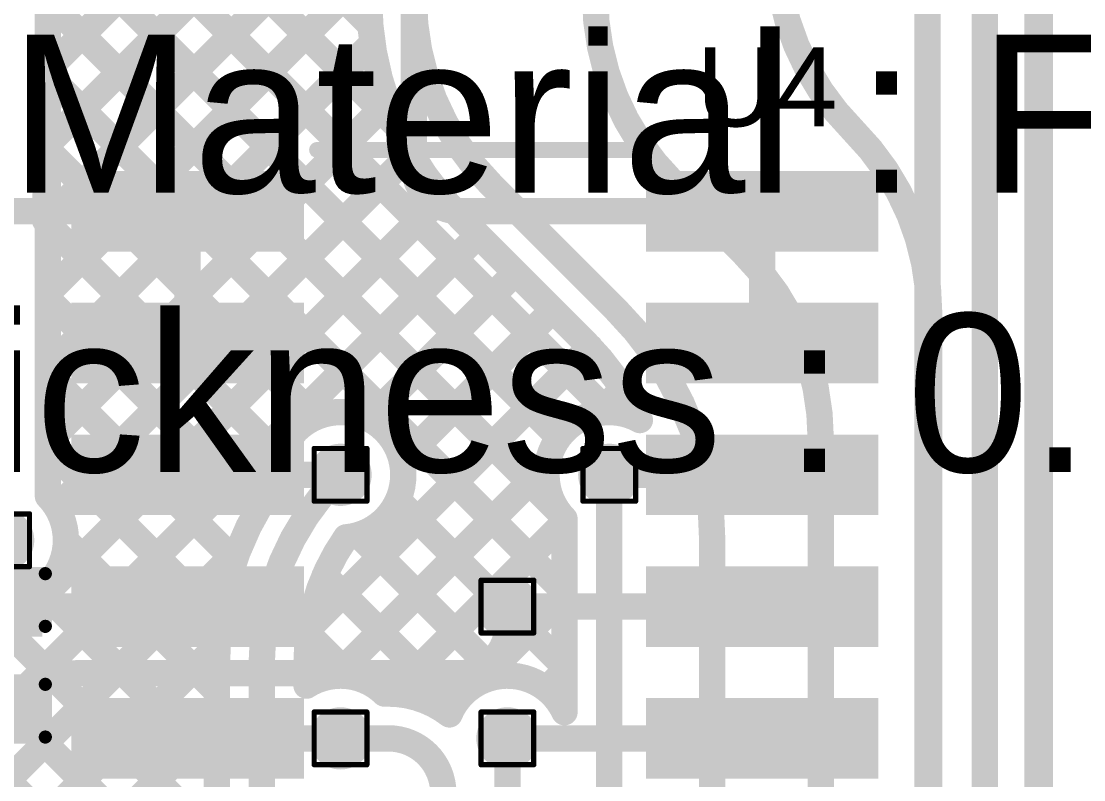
# Model space of a CAD drawing. Header units: inches. Extents: x 3 to 457, y -41 to 239.
# Drawn here: x 104.54 to 114.78, y 141.94 to 149.25 of the extents above; entities that cross this region are included whole.
import ezdxf

# ---------------------------------------------------------------- set-up
doc = ezdxf.new("R2010")
doc.units = ezdxf.units.IN
for name, color, linetype in [('Bottom Layer', 5, 'Continuous'), ('Drill Drawing', 1, 'Continuous'), ('Fabrication', 76, 'Continuous'), ('Top Layer', 1, 'Continuous'), ('Top Overlay', 2, 'Continuous'), ('Top Paste', 8, 'Continuous'), ('Top Solder', 216, 'Continuous'), ('Via Holes', 16, 'Continuous')]:
    doc.layers.add(name, color=color, linetype=linetype)
doc.styles.add('Arial', font='', dxfattribs={"height": 0.2})
doc.styles.get('Arial').set_extended_font_data('Arial')

# ---------------------------------------------------------------- blocks, each defined once
blk = doc.blocks.new('14_SO_111')
at = {"layer": 'Top Layer'}
for points in [[(-1.7501108, 4.096994599999999), (-1.7501108, 3.5230054), (-3.7881052, 3.5230054), (-3.7881052, 4.096994599999999)], [(3.7881052, 4.096994599999999), (3.7881052, 3.5230054), (1.7501108, 3.5230054), (1.7501108, 4.096994599999999)], [(-1.7501108, 2.8269946), (-1.7501108, 2.2530054), (-3.7881052, 2.2530054), (-3.7881052, 2.8269946)], [(3.7881052, 2.8269946), (3.7881052, 2.2530054), (1.7501108, 2.2530054), (1.7501108, 2.8269946)], [(-1.7501108, 1.556994599999999), (-1.7501108, 0.9830053999999997), (-3.7881052, 0.9830054000000001), (-3.7881052, 1.5569946)], [(3.7881052, 1.556994599999999), (3.7881052, 0.9830053999999997), (1.7501108, 0.9830054000000001), (1.7501108, 1.5569946)], [(-1.7501108, 0.2869945999999998), (-1.7501108, -0.2869946000000002), (-3.7881052, -0.2869945999999998), (-3.7881052, 0.2869946000000002)], [(3.7881052, 0.2869945999999998), (3.7881052, -0.2869946000000002), (1.7501108, -0.2869945999999998), (1.7501108, 0.2869946000000002)], [(-1.7501108, -0.9830054000000001), (-1.7501108, -1.5569946), (-3.7881052, -1.556994599999999), (-3.7881052, -0.9830053999999997)], [(3.7881052, -0.9830054000000001), (3.7881052, -1.5569946), (1.7501108, -1.556994599999999), (1.7501108, -0.9830053999999997)], [(-1.7501108, -2.2530054), (-1.7501108, -2.8269946), (-3.7881052, -2.8269946), (-3.7881052, -2.2530054)], [(3.7881052, -2.2530054), (3.7881052, -2.8269946), (1.7501108, -2.8269946), (1.7501108, -2.2530054)], [(-1.7501108, -3.5230054), (-1.7501108, -4.096994599999999), (-3.7881052, -4.096994599999999), (-3.7881052, -3.5230054)], [(3.7881052, -3.5230054), (3.7881052, -4.096994599999999), (1.7501108, -4.096994599999999), (1.7501108, -3.5230054)]]:
    blk.add_hatch(color=1, dxfattribs=at).paths.add_polyline_path(points)
at = {"layer": 'Top Paste'}
for points in [[(-1.7501108, 4.096994599999999), (-1.7501108, 3.5230054), (-3.7881052, 3.5230054), (-3.7881052, 4.096994599999999)], [(3.7881052, 4.096994599999999), (3.7881052, 3.5230054), (1.7501108, 3.5230054), (1.7501108, 4.096994599999999)], [(-1.7501108, 2.8269946), (-1.7501108, 2.2530054), (-3.7881052, 2.2530054), (-3.7881052, 2.8269946)], [(3.7881052, 2.8269946), (3.7881052, 2.2530054), (1.7501108, 2.2530054), (1.7501108, 2.8269946)], [(-1.7501108, 1.556994599999999), (-1.7501108, 0.9830053999999997), (-3.7881052, 0.9830054000000001), (-3.7881052, 1.5569946)], [(3.7881052, 1.556994599999999), (3.7881052, 0.9830053999999997), (1.7501108, 0.9830054000000001), (1.7501108, 1.5569946)], [(-1.7501108, 0.2869945999999998), (-1.7501108, -0.2869946000000002), (-3.7881052, -0.2869945999999998), (-3.7881052, 0.2869946000000002)], [(3.7881052, 0.2869945999999998), (3.7881052, -0.2869946000000002), (1.7501108, -0.2869945999999998), (1.7501108, 0.2869946000000002)], [(-1.7501108, -0.9830054000000001), (-1.7501108, -1.5569946), (-3.7881052, -1.556994599999999), (-3.7881052, -0.9830053999999997)], [(3.7881052, -0.9830054000000001), (3.7881052, -1.5569946), (1.7501108, -1.556994599999999), (1.7501108, -0.9830053999999997)], [(-1.7501108, -2.2530054), (-1.7501108, -2.8269946), (-3.7881052, -2.8269946), (-3.7881052, -2.2530054)], [(3.7881052, -2.2530054), (3.7881052, -2.8269946), (1.7501108, -2.8269946), (1.7501108, -2.2530054)], [(-1.7501108, -3.5230054), (-1.7501108, -4.096994599999999), (-3.7881052, -4.096994599999999), (-3.7881052, -3.5230054)], [(3.7881052, -3.5230054), (3.7881052, -4.096994599999999), (1.7501108, -4.096994599999999), (1.7501108, -3.5230054)]]:
    blk.add_hatch(color=8, dxfattribs=at).paths.add_polyline_path(points)
at = {"layer": 'Top Solder'}
for points in [[(-1.6485108, 4.1985946), (-1.6485108, 3.421405399999999), (-3.8897052, 3.421405399999999), (-3.8897052, 4.1985946)], [(3.8897052, 4.1985946), (3.8897052, 3.421405399999999), (1.6485108, 3.421405399999999), (1.6485108, 4.1985946)], [(-1.6485108, 2.9285946), (-1.6485108, 2.151405399999999), (-3.8897052, 2.1514054), (-3.8897052, 2.9285946)], [(3.8897052, 2.9285946), (3.8897052, 2.151405399999999), (1.6485108, 2.1514054), (1.6485108, 2.9285946)], [(-1.6485108, 1.658594599999999), (-1.6485108, 0.8814053999999997), (-3.8897052, 0.8814054000000002), (-3.8897052, 1.6585946)], [(3.8897052, 1.658594599999999), (3.8897052, 0.8814053999999997), (1.6485108, 0.8814054000000002), (1.6485108, 1.6585946)], [(-1.6485108, 0.3885945999999997), (-1.6485108, -0.3885946000000002), (-3.8897052, -0.3885945999999997), (-3.8897052, 0.3885946000000002)], [(3.8897052, 0.3885945999999997), (3.8897052, -0.3885946000000002), (1.6485108, -0.3885945999999997), (1.6485108, 0.3885946000000002)], [(-1.6485108, -0.8814054000000002), (-1.6485108, -1.6585946), (-3.8897052, -1.658594599999999), (-3.8897052, -0.8814053999999997)], [(3.8897052, -0.8814054000000002), (3.8897052, -1.6585946), (1.6485108, -1.658594599999999), (1.6485108, -0.8814053999999997)], [(-1.6485108, -2.1514054), (-1.6485108, -2.9285946), (-3.8897052, -2.9285946), (-3.8897052, -2.151405399999999)], [(3.8897052, -2.1514054), (3.8897052, -2.9285946), (1.6485108, -2.9285946), (1.6485108, -2.151405399999999)], [(-1.6485108, -3.421405399999999), (-1.6485108, -4.1985946), (-3.8897052, -4.1985946), (-3.8897052, -3.421405399999999)], [(3.8897052, -3.421405399999999), (3.8897052, -4.1985946), (1.6485108, -4.1985946), (1.6485108, -3.421405399999999)]]:
    blk.add_hatch(color=216, dxfattribs=at).paths.add_polyline_path(points)
at = {"layer": 'Top Overlay'}
for points in [[(-1.5213838, 4.4012104, 0.1524, 0.1524, 0), (1.5214346, 4.4012104, 0.1524, 0.1524, 0)], [(-4.166107999999999, 3.7084, 0.1999996, 0.1999996, 0), (-4.166107999999999, 3.9624, 0.1999996, 0.1999996, 0)], [(-4.166107999999999, 3.9624, 0.1999996, 0.1999996, 0), (-4.039108, 3.835399999999999, 0.1999996, 0.1999996, 0)], [(-4.166107999999999, 3.7084, 0.1999996, 0.1999996, 0), (-4.039108, 3.835399999999999, 0.1999996, 0.1999996, 0)], [(-1.5213838, -4.4012104, 0.1524, 0.1524, 0), (1.5214346, -4.4012104, 0.1524, 0.1524, 0)]]:
    blk.add_lwpolyline(points, format="xyseb", dxfattribs=at)
for points in [[(-1.5594838, 4.4012104, 0.0762, 0.0762, 1), (-1.4832838, 4.4012104, 0.0762, 0.0762, 1)], [(1.4833346, 4.4012104, 0.0762, 0.0762, 1), (1.5595346, 4.4012104, 0.0762, 0.0762, 1)], [(-4.2161079, 3.9624, 0.0999998, 0.0999998, 1), (-4.116108099999999, 3.9624, 0.0999998, 0.0999998, 1)], [(-4.2161079, 3.9624, 0.0999998, 0.0999998, 1), (-4.116108099999999, 3.9624, 0.0999998, 0.0999998, 1)], [(-4.0891079, 3.835399999999999, 0.0999998, 0.0999998, 1), (-3.9891081, 3.835399999999999, 0.0999998, 0.0999998, 1)], [(-4.0891079, 3.835399999999999, 0.0999998, 0.0999998, 1), (-3.9891081, 3.835399999999999, 0.0999998, 0.0999998, 1)], [(-4.2161079, 3.7084, 0.0999998, 0.0999998, 1), (-4.116108099999999, 3.7084, 0.0999998, 0.0999998, 1)], [(-4.2161079, 3.7084, 0.0999998, 0.0999998, 1), (-4.116108099999999, 3.7084, 0.0999998, 0.0999998, 1)], [(-1.5594838, -4.4012104, 0.0762, 0.0762, 1), (-1.4832838, -4.4012104, 0.0762, 0.0762, 1)], [(1.4833346, -4.4012104, 0.0762, 0.0762, 1), (1.5595346, -4.4012104, 0.0762, 0.0762, 1)]]:
    blk.add_lwpolyline(points, format="xyseb", close=True, dxfattribs=at)
blk = doc.blocks.new('C___0402_290')
at = {"layer": 'Top Layer'}
for points in [[(-0.6985, -0.3175), (-0.6985, 0.3174999999999999), (-0.2413000000000001, 0.3175), (-0.2412999999999999, -0.3174999999999999)], [(0.2413000000000001, -0.3175), (0.2412999999999999, 0.3174999999999999), (0.6985, 0.3175), (0.6985, -0.3174999999999999)]]:
    blk.add_hatch(color=1, dxfattribs=at).paths.add_polyline_path(points)
at = {"layer": 'Top Paste'}
for points in [[(-0.6985, -0.3175), (-0.6985, 0.3174999999999999), (-0.2413000000000001, 0.3175), (-0.2412999999999999, -0.3174999999999999)], [(0.2413000000000001, -0.3175), (0.2412999999999999, 0.3174999999999999), (0.6985, 0.3175), (0.6985, -0.3174999999999999)]]:
    blk.add_hatch(color=8, dxfattribs=at).paths.add_polyline_path(points)
at = {"layer": 'Top Solder'}
for points in [[(-0.7584998799999999, -0.3774998800000001), (-0.7584998799999999, 0.3774998799999999), (-0.1813001200000001, 0.3774998800000001), (-0.1813001199999999, -0.3774998799999999)], [(0.1813001200000001, -0.3774998800000001), (0.1813001199999999, 0.3774998799999999), (0.7584998799999999, 0.3774998800000001), (0.7584998799999999, -0.3774998799999999)]]:
    blk.add_hatch(color=216, dxfattribs=at).paths.add_polyline_path(points)
at = {"layer": 'Top Overlay'}
for points in [[(-0.7874, -0.4064, 0.127, 0.127, 0), (-0.7874, 0.4064, 0.127, 0.127, 0)], [(-0.2794, 0.4064, 0.127, 0.127, 0), (-0.7874, 0.4064, 0.127, 0.127, 0)], [(0.7874, 0.4064, 0.127, 0.127, 0), (0.2794, 0.4064, 0.127, 0.127, 0)], [(0.7874, -0.4064, 0.127, 0.127, 0), (0.7874, 0.4064, 0.127, 0.127, 0)], [(-0.2794, -0.4064, 0.127, 0.127, 0), (-0.7874, -0.4064, 0.127, 0.127, 0)], [(0.7874, -0.4064, 0.127, 0.127, 0), (0.2794, -0.4064, 0.127, 0.127, 0)]]:
    blk.add_lwpolyline(points, format="xyseb", dxfattribs=at)
for points in [[(-0.8191499999999999, 0.4064, 0.0635, 0.0635, 1), (-0.7556499999999999, 0.4064, 0.0635, 0.0635, 1)], [(-0.8191499999999999, 0.4064, 0.0635, 0.0635, 1), (-0.7556499999999999, 0.4064, 0.0635, 0.0635, 1)], [(-0.31115, 0.4064, 0.0635, 0.0635, 1), (-0.24765, 0.4064, 0.0635, 0.0635, 1)], [(0.24765, 0.4064, 0.0635, 0.0635, 1), (0.31115, 0.4064, 0.0635, 0.0635, 1)], [(0.7556499999999999, 0.4064, 0.0635, 0.0635, 1), (0.8191499999999999, 0.4064, 0.0635, 0.0635, 1)], [(0.7556499999999999, 0.4064, 0.0635, 0.0635, 1), (0.8191499999999999, 0.4064, 0.0635, 0.0635, 1)], [(-0.8191499999999999, -0.4064, 0.0635, 0.0635, 1), (-0.7556499999999999, -0.4064, 0.0635, 0.0635, 1)], [(-0.8191499999999999, -0.4064, 0.0635, 0.0635, 1), (-0.7556499999999999, -0.4064, 0.0635, 0.0635, 1)], [(-0.31115, -0.4064, 0.0635, 0.0635, 1), (-0.24765, -0.4064, 0.0635, 0.0635, 1)], [(0.24765, -0.4064, 0.0635, 0.0635, 1), (0.31115, -0.4064, 0.0635, 0.0635, 1)], [(0.7556499999999999, -0.4064, 0.0635, 0.0635, 1), (0.8191499999999999, -0.4064, 0.0635, 0.0635, 1)], [(0.7556499999999999, -0.4064, 0.0635, 0.0635, 1), (0.8191499999999999, -0.4064, 0.0635, 0.0635, 1)]]:
    blk.add_lwpolyline(points, format="xyseb", close=True, dxfattribs=at)

msp = doc.modelspace()

# ---------------------------------------------------------------- hatches: boundary and pattern name
at = {"layer": 'Bottom Layer'}
h = msp.add_hatch(color=5, dxfattribs=at)
edge = h.paths.add_edge_path()
edge.add_arc((107.6198, 144.87695688), 0.2999994, 0, 360)
h = msp.add_hatch(color=5, dxfattribs=at)
edge = h.paths.add_edge_path()
edge.add_arc((110.20970592, 144.87695688), 0.2999994, 0, 360)
h = msp.add_hatch(color=5, dxfattribs=at)
edge = h.paths.add_edge_path()
edge.add_arc((104.36815296, 144.2466), 0.2999994, 0, 360)
h = msp.add_hatch(color=5, dxfattribs=at)
edge = h.paths.add_edge_path()
edge.add_arc((109.22829056, 143.60695688), 0.2999994, 0, 360)
h = msp.add_hatch(color=5, dxfattribs=at)
edge = h.paths.add_edge_path()
edge.add_arc((107.6198, 142.33695688), 0.2999994, 0, 360)
h = msp.add_hatch(color=5, dxfattribs=at)
edge = h.paths.add_edge_path()
edge.add_arc((109.22829056, 142.33695688), 0.2999994, 0, 360)
at = {"layer": 'Top Layer'}
h = msp.add_hatch(color=1, dxfattribs=at)
edge = h.paths.add_edge_path()
edge.add_arc((107.6198, 144.87695688), 0.2999994, 0, 360)
h = msp.add_hatch(color=1, dxfattribs=at)
edge = h.paths.add_edge_path()
edge.add_arc((110.20970592, 144.87695688), 0.2999994, 0, 360)
h = msp.add_hatch(color=1, dxfattribs=at)
edge = h.paths.add_edge_path()
edge.add_arc((104.36815296, 144.2466), 0.2999994, 0, 360)
h = msp.add_hatch(color=1, dxfattribs=at)
edge = h.paths.add_edge_path()
edge.add_arc((109.22829056, 143.60695688), 0.2999994, 0, 360)
h = msp.add_hatch(color=1, dxfattribs=at)
edge = h.paths.add_edge_path()
edge.add_arc((107.6198, 142.33695688), 0.2999994, 0, 360)
h = msp.add_hatch(color=1, dxfattribs=at)
edge = h.paths.add_edge_path()
edge.add_arc((109.22829056, 142.33695688), 0.2999994, 0, 360)
at = {"layer": 'Via Holes'}
h = msp.add_hatch(color=7, dxfattribs=at)
edge = h.paths.add_edge_path()
edge.add_arc((107.6198, 144.87695688), 0.1499997, 0, 360)
h = msp.add_hatch(color=7, dxfattribs=at)
edge = h.paths.add_edge_path()
edge.add_arc((110.20970592, 144.87695688), 0.1499997, 0, 360)
h = msp.add_hatch(color=7, dxfattribs=at)
edge = h.paths.add_edge_path()
edge.add_arc((109.22829056, 143.60695688), 0.1499997, 0, 360)
h = msp.add_hatch(color=7, dxfattribs=at)
edge = h.paths.add_edge_path()
edge.add_arc((107.6198, 142.33695688), 0.1499997, 0, 360)
h = msp.add_hatch(color=7, dxfattribs=at)
edge = h.paths.add_edge_path()
edge.add_arc((109.22829056, 142.33695688), 0.1499997, 0, 360)

# ---------------------------------------------------------------- linework, layer by layer
at = {"layer": 'Bottom Layer'}
for points in [[(104.79995296, 144.67007388, 0.254, 0.254, 0), (104.79995296, 153.54255296, 0.254, 0.254, 0)], [(114.33792728, 135.98853168, 0.254, 0.254, 0), (114.33792728, 152.62484842, 0.254, 0.254, 0)], [(104.79995296, 152.31785386, 0.254, 0.254, 0), (107.90630438, 149.21150244, 0.254, 0.254, 0)], [(104.79995296, 148.78509994, 0.254, 0.254, 0), (107.8951868, 151.88033378, 0.254, 0.254, 0)], [(104.79995296, 151.59943264, 0.254, 0.254, 0), (108.16218652, 148.23719908, 0.254, 0.254, 0)], [(104.79995296, 148.06667872, 0.254, 0.254, 0), (107.8951868, 151.16191256, 0.254, 0.254, 0)], [(104.79995296, 150.88101142, 0.254, 0.254, 0), (110.199297, 145.48166738, 0.254, 0.254, 0)], [(104.79995296, 147.3482575, 0.254, 0.254, 0), (107.8951868, 150.44349134, 0.254, 0.254, 0)], [(104.79995296, 150.1625902, 0.254, 0.254, 0), (109.72451512, 145.23802804, 0.254, 0.254, 0)], [(112.56292702, 148.19347298, 0.254, 0.254, -0.198912367379658), (111.8189788, 149.98952476, 0.254, 0.254, 0)], [(104.79995296, 146.62983628, 0.254, 0.254, 0), (107.8951868, 149.72507012, 0.254, 0.254, 0)], [(104.79995296, 146.62983628, 0.254, 0.254, 0), (107.8951868, 149.72507012, 0.254, 0.254, 0)], [(110.81693102, 147.70001194, 0.254, 0.254, -0.198912367379658), (110.0729828, 149.49606372, 0.254, 0.254, 0)], [(104.79995296, 149.44416898, 0.254, 0.254, 0), (109.71479962, 144.52932232, 0.254, 0.254, 0)], [(108.7656067, 147.36693666, 0.254, 0.254, -0.198912367379658), (107.8951868, 149.46831676, 0.254, 0.254, 0)], [(109.07093502, 147.67226498, 0.254, 0.254, -0.198912367379658), (108.3269868, 149.46831676, 0.254, 0.254, 0)], [(104.79995296, 145.91141506, 0.254, 0.254, 0), (107.92651008, 149.03797218, 0.254, 0.254, 0)], [(104.79995296, 148.72574776, 0.254, 0.254, 0), (109.77790592, 143.7477948, 0.254, 0.254, 0)], [(104.79995296, 145.19299384, 0.254, 0.254, 0), (108.07027916, 148.46332004, 0.254, 0.254, 0)], [(98.89800642, 148.16190332, 0.254, 0.254, 0), (106.42847904, 140.6314307, 0.254, 0.254, 0)], [(112.56292702, 148.19347298, 0.254, 0.254, -0.198912367379658), (113.29290016, 146.43116256, 0.254, 0.254, 0)], [(104.79995296, 148.00732654, 0.254, 0.254, 0), (107.3765823, 145.4306972, 0.254, 0.254, 0)], [(104.88540364, 144.5600233, 0.254, 0.254, 0), (108.2986404, 147.97326006, 0.254, 0.254, 0)], [(109.07093502, 147.67226498, 0.254, 0.254, 0), (110.27410762, 146.46909238, 0.254, 0.254, 0)], [(110.81693102, 147.70001194, 0.254, 0.254, 0), (111.50392482, 147.01301814, 0.254, 0.254, 0)], [(101.26048836, 140.2166868, 0.254, 0.254, 0), (108.59567816, 147.5518766, 0.254, 0.254, 0)], [(98.89800642, 147.4434821, 0.254, 0.254, 0), (106.12480172, 140.2166868, 0.254, 0.254, 0)], [(108.76609438, 147.36644898, 0.254, 0.254, 0), (109.96744326, 146.1651001, 0.254, 0.254, 0)], [(104.79995296, 147.28890532, 0.254, 0.254, 0), (107.0399561, 145.04890218, 0.254, 0.254, 0)], [(101.97890958, 140.2166868, 0.254, 0.254, 0), (108.9473818, 147.18515902, 0.254, 0.254, 0)], [(111.50392482, 147.01301814, 0.254, 0.254, -0.198912367379658), (112.24787304, 145.21696636, 0.254, 0.254, 0)], [(107.89576846, 145.41512446, 0.254, 0.254, 0), (109.30659368, 146.82594968, 0.254, 0.254, 0)], [(104.79995296, 146.5704841, 0.254, 0.254, 0), (106.82391132, 144.54652574, 0.254, 0.254, 0)], [(108.2096515, 145.01058628, 0.254, 0.254, 0), (109.66580302, 146.4667378, 0.254, 0.254, 0)], [(110.27410508, 146.46908984, 0.254, 0.254, -0.1989124536112152), (111.20284592, 144.226915, 0.254, 0.254, 0)], [(113.29290016, 135.98853168, 0.254, 0.254, 0), (113.29290016, 146.43116256, 0.254, 0.254, 0)], [(107.31906654, 143.4015801, 0.254, 0.254, 0), (110.02419448, 146.10670804, 0.254, 0.254, 0)], [(109.96877676, 146.16375898, 0.254, 0.254, -0.08541963438398993), (110.50481836, 145.40486794, 0.254, 0.254, 0)], [(104.79995296, 145.85206288, 0.254, 0.254, 0), (106.59782338, 144.05419246, 0.254, 0.254, 0)], [(110.1092667, 145.47335904, 0.254, 0.254, 0), (110.33914178, 145.70323412, 0.254, 0.254, 0)], [(107.01616392, 144.83947918, 0.254, 0.254, -1.031493740158585), (108.2245994, 144.87695688, 0.254, 0.254, 0)], [(109.77790592, 144.453483, 0.254, 0.254, -0.8665967691289981), (110.50481836, 145.40486794, 0.254, 0.254, 0)], [(112.24787304, 135.98853168, 0.254, 0.254, 0), (112.24787304, 145.21696636, 0.254, 0.254, 0)], [(104.79995296, 145.13364166, 0.254, 0.254, 0), (106.4570642, 143.47653042, 0.254, 0.254, 0)], [(107.57608152, 142.94017386, 0.254, 0.254, 0), (109.61330376, 144.9773961, 0.254, 0.254, 0)], [(107.60422726, 144.86138414, 0.254, 0.254, 0), (107.6198, 144.87695688, 0.254, 0.254, 0)], [(108.2245994, 144.87695688, 0.254, 0.254, -0.3884882084230561), (107.6733305, 144.27452984, 0.254, 0.254, 0)], [(110.20970592, 136.72222592, 0.254, 0.254, 0), (110.20970592, 144.87695688, 0.254, 0.254, 0)], [(106.42847904, 143.06533236, 0.254, 0.254, -0.1613149320337826), (107.01616392, 144.83947918, 0.254, 0.254, 0)], [(106.86027904, 143.06533236, 0.254, 0.254, -0.198912367379658), (107.60422726, 144.86138414, 0.254, 0.254, 0)], [(104.97295236, 144.2466, 0.254, 0.254, -1.488750711209002), (103.93635296, 144.67007388, 0.254, 0.254, 0)], [(104.79995296, 144.67007388, 0.254, 0.254, -0.1963839564194736), (104.97295236, 144.2466, 0.254, 0.254, 0)], [(108.17354032, 144.63373918, 0.254, 0.254, 0), (109.77790592, 143.02937358, 0.254, 0.254, 0)], [(108.12222724, 142.76789836, 0.254, 0.254, 0), (109.77790592, 144.42357704, 0.254, 0.254, 0)], [(109.77790592, 142.58935668, 0.254, 0.254, 0), (109.77790592, 144.453483, 0.254, 0.254, 0)], [(107.29207904, 143.06533236, 0.254, 0.254, -0.1539122289003538), (107.6733305, 144.27452984, 0.254, 0.254, 0)], [(107.7917453, 144.29711298, 0.254, 0.254, 0), (109.1519407, 142.93691758, 0.254, 0.254, 0)], [(104.97293712, 144.24223628, 0.254, 0.254, 0), (106.42847904, 142.78669436, 0.254, 0.254, 0)], [(111.20284592, 135.98853168, 0.254, 0.254, 0), (111.20284592, 144.22691754, 0.254, 0.254, 0)], [(102.6973308, 140.2166868, 0.254, 0.254, 0), (106.63534172, 144.15469772, 0.254, 0.254, 0)], [(107.46618588, 143.90425118, 0.254, 0.254, 0), (108.71446888, 142.65596818, 0.254, 0.254, 0)], [(104.7327217, 143.76403048, 0.254, 0.254, 0), (106.42847904, 142.06827314, 0.254, 0.254, 0)], [(104.03933218, 143.73899878, 0.254, 0.254, 0), (106.42847904, 141.34985192, 0.254, 0.254, 0)], [(108.94297998, 142.87022988, 0.254, 0.254, 0), (109.77790592, 143.70515582, 0.254, 0.254, 0)], [(107.31027814, 143.3417377, 0.254, 0.254, 0), (107.71834184, 142.933674, 0.254, 0.254, 0)], [(103.41575202, 140.2166868, 0.254, 0.254, 0), (106.43328218, 143.23421696, 0.254, 0.254, 0)], [(106.42847904, 140.2166868, 0.254, 0.254, 0), (106.42847904, 143.06533236, 0.254, 0.254, 0)], [(106.86027904, 137.39947628, 0.254, 0.254, 0), (106.86027904, 143.06533236, 0.254, 0.254, 0)], [(107.29207904, 142.8452693, 0.254, 0.254, 0), (107.29207904, 143.06533236, 0.254, 0.254, 0)], [(107.29207904, 142.8452693, 0.254, 0.254, -0.3504554172052112), (108.04327388, 142.76875688, 0.254, 0.254, 0)], [(108.6693534, 142.56798258, 0.254, 0.254, -0.6548635231392015), (109.77790592, 142.58935668, 0.254, 0.254, 0)], [(109.60292532, 142.811754, 0.254, 0.254, 0), (109.77790592, 142.9867346, 0.254, 0.254, 0)], [(108.08164312, 142.76875688, 0.254, 0.254, -0.1660996424175865), (108.6693534, 142.56798004, 0.254, 0.254, 0)], [(104.13417324, 140.2166868, 0.254, 0.254, 0), (106.42847904, 142.5109926, 0.254, 0.254, 0)], [(107.6198, 142.33695688, 0.254, 0.254, 0), (108.08164312, 142.33695688, 0.254, 0.254, 0)], [(108.08164312, 142.33695688, 0.254, 0.254, -0.4142135623730951), (108.6104, 141.8082, 0.254, 0.254, 0)], [(109.22829056, 135.06865544, 0.254, 0.254, 0), (109.22829056, 142.33695688, 0.254, 0.254, 0)]]:
    msp.add_lwpolyline(points, format="xyseb", dxfattribs=at)
for points in [[(107.84280438, 149.21150244, 0.127, 0.127, 1), (107.96980438, 149.21150244, 0.127, 0.127, 1)], [(107.86301008, 149.03797218, 0.127, 0.127, 1), (107.99001008, 149.03797218, 0.127, 0.127, 1)], [(104.73645296, 148.78509994, 0.127, 0.127, 1), (104.86345296, 148.78509994, 0.127, 0.127, 1)], [(104.73645296, 148.72574776, 0.127, 0.127, 1), (104.86345296, 148.72574776, 0.127, 0.127, 1)], [(108.00677916, 148.46332004, 0.127, 0.127, 1), (108.13377916, 148.46332004, 0.127, 0.127, 1)], [(108.09868652, 148.23719908, 0.127, 0.127, 1), (108.22568652, 148.23719908, 0.127, 0.127, 1)], [(112.49942702, 148.19347298, 0.127, 0.127, 1), (112.62642702, 148.19347298, 0.127, 0.127, 1)], [(112.49942702, 148.19347298, 0.127, 0.127, 1), (112.62642702, 148.19347298, 0.127, 0.127, 1)], [(104.73645296, 148.06667872, 0.127, 0.127, 1), (104.86345296, 148.06667872, 0.127, 0.127, 1)], [(104.73645296, 148.00732654, 0.127, 0.127, 1), (104.86345296, 148.00732654, 0.127, 0.127, 1)], [(108.2351404, 147.97326006, 0.127, 0.127, 1), (108.3621404, 147.97326006, 0.127, 0.127, 1)], [(109.00743502, 147.67226498, 0.127, 0.127, 1), (109.13443502, 147.67226498, 0.127, 0.127, 1)], [(109.00743502, 147.67226498, 0.127, 0.127, 1), (109.13443502, 147.67226498, 0.127, 0.127, 1)], [(110.75343102, 147.70001194, 0.127, 0.127, 1), (110.88043102, 147.70001194, 0.127, 0.127, 1)], [(110.75343102, 147.70001194, 0.127, 0.127, 1), (110.88043102, 147.70001194, 0.127, 0.127, 1)], [(108.53217816, 147.5518766, 0.127, 0.127, 1), (108.65917816, 147.5518766, 0.127, 0.127, 1)], [(104.73645296, 147.3482575, 0.127, 0.127, 1), (104.86345296, 147.3482575, 0.127, 0.127, 1)], [(108.7021067, 147.36693666, 0.127, 0.127, 1), (108.8291067, 147.36693666, 0.127, 0.127, 1)], [(108.70259438, 147.36644898, 0.127, 0.127, 1), (108.82959438, 147.36644898, 0.127, 0.127, 1)], [(104.73645296, 147.28890532, 0.127, 0.127, 1), (104.86345296, 147.28890532, 0.127, 0.127, 1)], [(108.8838818, 147.18515902, 0.127, 0.127, 1), (109.0108818, 147.18515902, 0.127, 0.127, 1)], [(111.44042482, 147.01301814, 0.127, 0.127, 1), (111.56742482, 147.01301814, 0.127, 0.127, 1)], [(111.44042482, 147.01301814, 0.127, 0.127, 1), (111.56742482, 147.01301814, 0.127, 0.127, 1)], [(109.24309368, 146.82594968, 0.127, 0.127, 1), (109.37009368, 146.82594968, 0.127, 0.127, 1)], [(104.73645296, 146.62983628, 0.127, 0.127, 1), (104.86345296, 146.62983628, 0.127, 0.127, 1)], [(104.73645296, 146.62983628, 0.127, 0.127, 1), (104.86345296, 146.62983628, 0.127, 0.127, 1)], [(104.73645296, 146.5704841, 0.127, 0.127, 1), (104.86345296, 146.5704841, 0.127, 0.127, 1)], [(109.60230302, 146.4667378, 0.127, 0.127, 1), (109.72930302, 146.4667378, 0.127, 0.127, 1)], [(110.21060508, 146.46908984, 0.127, 0.127, 1), (110.33760508, 146.46908984, 0.127, 0.127, 1)], [(110.21060762, 146.46909238, 0.127, 0.127, 1), (110.33760762, 146.46909238, 0.127, 0.127, 1)], [(113.22940016, 146.43116256, 0.127, 0.127, 1), (113.35640016, 146.43116256, 0.127, 0.127, 1)], [(113.22940016, 146.43116256, 0.127, 0.127, 1), (113.35640016, 146.43116256, 0.127, 0.127, 1)], [(109.90394326, 146.1651001, 0.127, 0.127, 1), (110.03094326, 146.1651001, 0.127, 0.127, 1)], [(109.90527676, 146.16375898, 0.127, 0.127, 1), (110.03227676, 146.16375898, 0.127, 0.127, 1)], [(109.96069448, 146.10670804, 0.127, 0.127, 1), (110.08769448, 146.10670804, 0.127, 0.127, 1)], [(104.73645296, 145.91141506, 0.127, 0.127, 1), (104.86345296, 145.91141506, 0.127, 0.127, 1)], [(104.73645296, 145.85206288, 0.127, 0.127, 1), (104.86345296, 145.85206288, 0.127, 0.127, 1)], [(110.27564178, 145.70323412, 0.127, 0.127, 1), (110.40264178, 145.70323412, 0.127, 0.127, 1)], [(107.3130823, 145.4306972, 0.127, 0.127, 1), (107.4400823, 145.4306972, 0.127, 0.127, 1)], [(107.83226846, 145.41512446, 0.127, 0.127, 1), (107.95926846, 145.41512446, 0.127, 0.127, 1)], [(110.0457667, 145.47335904, 0.127, 0.127, 1), (110.1727667, 145.47335904, 0.127, 0.127, 1)], [(110.135797, 145.48166738, 0.127, 0.127, 1), (110.262797, 145.48166738, 0.127, 0.127, 1)], [(110.44131836, 145.40486794, 0.127, 0.127, 1), (110.56831836, 145.40486794, 0.127, 0.127, 1)], [(110.44131836, 145.40486794, 0.127, 0.127, 1), (110.56831836, 145.40486794, 0.127, 0.127, 1)], [(104.73645296, 145.19299384, 0.127, 0.127, 1), (104.86345296, 145.19299384, 0.127, 0.127, 1)], [(109.66101512, 145.23802804, 0.127, 0.127, 1), (109.78801512, 145.23802804, 0.127, 0.127, 1)], [(112.18437304, 145.21696636, 0.127, 0.127, 1), (112.31137304, 145.21696636, 0.127, 0.127, 1)], [(112.18437304, 145.21696636, 0.127, 0.127, 1), (112.31137304, 145.21696636, 0.127, 0.127, 1)], [(104.73645296, 145.13364166, 0.127, 0.127, 1), (104.86345296, 145.13364166, 0.127, 0.127, 1)], [(106.9764561, 145.04890218, 0.127, 0.127, 1), (107.1034561, 145.04890218, 0.127, 0.127, 1)], [(108.1461515, 145.01058628, 0.127, 0.127, 1), (108.2731515, 145.01058628, 0.127, 0.127, 1)], [(109.54980376, 144.9773961, 0.127, 0.127, 1), (109.67680376, 144.9773961, 0.127, 0.127, 1)], [(107.5563, 144.87695688, 0.127, 0.127, 1), (107.6833, 144.87695688, 0.127, 0.127, 1)], [(108.1610994, 144.87695688, 0.127, 0.127, 1), (108.2880994, 144.87695688, 0.127, 0.127, 1)], [(108.1610994, 144.87695688, 0.127, 0.127, 1), (108.2880994, 144.87695688, 0.127, 0.127, 1)], [(110.14620592, 144.87695688, 0.127, 0.127, 1), (110.27320592, 144.87695688, 0.127, 0.127, 1)], [(106.95266392, 144.83947918, 0.127, 0.127, 1), (107.07966392, 144.83947918, 0.127, 0.127, 1)], [(106.95266392, 144.83947918, 0.127, 0.127, 1), (107.07966392, 144.83947918, 0.127, 0.127, 1)], [(107.54072726, 144.86138414, 0.127, 0.127, 1), (107.66772726, 144.86138414, 0.127, 0.127, 1)], [(107.54072726, 144.86138414, 0.127, 0.127, 1), (107.66772726, 144.86138414, 0.127, 0.127, 1)], [(104.73645296, 144.67007388, 0.127, 0.127, 1), (104.86345296, 144.67007388, 0.127, 0.127, 1)], [(104.73645296, 144.67007388, 0.127, 0.127, 1), (104.86345296, 144.67007388, 0.127, 0.127, 1)], [(108.11004032, 144.63373918, 0.127, 0.127, 1), (108.23704032, 144.63373918, 0.127, 0.127, 1)], [(104.82190364, 144.5600233, 0.127, 0.127, 1), (104.94890364, 144.5600233, 0.127, 0.127, 1)], [(106.76041132, 144.54652574, 0.127, 0.127, 1), (106.88741132, 144.54652574, 0.127, 0.127, 1)], [(109.65129962, 144.52932232, 0.127, 0.127, 1), (109.77829962, 144.52932232, 0.127, 0.127, 1)], [(109.71440592, 144.453483, 0.127, 0.127, 1), (109.84140592, 144.453483, 0.127, 0.127, 1)], [(109.71440592, 144.453483, 0.127, 0.127, 1), (109.84140592, 144.453483, 0.127, 0.127, 1)], [(109.71440592, 144.42357704, 0.127, 0.127, 1), (109.84140592, 144.42357704, 0.127, 0.127, 1)], [(107.6098305, 144.27452984, 0.127, 0.127, 1), (107.7368305, 144.27452984, 0.127, 0.127, 1)], [(107.6098305, 144.27452984, 0.127, 0.127, 1), (107.7368305, 144.27452984, 0.127, 0.127, 1)], [(107.7282453, 144.29711298, 0.127, 0.127, 1), (107.8552453, 144.29711298, 0.127, 0.127, 1)], [(104.90943712, 144.24223628, 0.127, 0.127, 1), (105.03643712, 144.24223628, 0.127, 0.127, 1)], [(104.90945236, 144.2466, 0.127, 0.127, 1), (105.03645236, 144.2466, 0.127, 0.127, 1)], [(104.90945236, 144.2466, 0.127, 0.127, 1), (105.03645236, 144.2466, 0.127, 0.127, 1)], [(111.13934592, 144.22691754, 0.127, 0.127, 1), (111.26634592, 144.22691754, 0.127, 0.127, 1)], [(111.13934592, 144.226915, 0.127, 0.127, 1), (111.26634592, 144.226915, 0.127, 0.127, 1)], [(106.53432338, 144.05419246, 0.127, 0.127, 1), (106.66132338, 144.05419246, 0.127, 0.127, 1)], [(106.57184172, 144.15469772, 0.127, 0.127, 1), (106.69884172, 144.15469772, 0.127, 0.127, 1)], [(107.40268588, 143.90425118, 0.127, 0.127, 1), (107.52968588, 143.90425118, 0.127, 0.127, 1)], [(104.6692217, 143.76403048, 0.127, 0.127, 1), (104.7962217, 143.76403048, 0.127, 0.127, 1)], [(109.71440592, 143.7477948, 0.127, 0.127, 1), (109.84140592, 143.7477948, 0.127, 0.127, 1)], [(109.71440592, 143.70515582, 0.127, 0.127, 1), (109.84140592, 143.70515582, 0.127, 0.127, 1)], [(106.3935642, 143.47653042, 0.127, 0.127, 1), (106.5205642, 143.47653042, 0.127, 0.127, 1)], [(107.24677814, 143.3417377, 0.127, 0.127, 1), (107.37377814, 143.3417377, 0.127, 0.127, 1)], [(107.25556654, 143.4015801, 0.127, 0.127, 1), (107.38256654, 143.4015801, 0.127, 0.127, 1)], [(106.36978218, 143.23421696, 0.127, 0.127, 1), (106.49678218, 143.23421696, 0.127, 0.127, 1)], [(106.36497904, 143.06533236, 0.127, 0.127, 1), (106.49197904, 143.06533236, 0.127, 0.127, 1)], [(106.36497904, 143.06533236, 0.127, 0.127, 1), (106.49197904, 143.06533236, 0.127, 0.127, 1)], [(106.79677904, 143.06533236, 0.127, 0.127, 1), (106.92377904, 143.06533236, 0.127, 0.127, 1)], [(106.79677904, 143.06533236, 0.127, 0.127, 1), (106.92377904, 143.06533236, 0.127, 0.127, 1)], [(107.22857904, 143.06533236, 0.127, 0.127, 1), (107.35557904, 143.06533236, 0.127, 0.127, 1)], [(107.22857904, 143.06533236, 0.127, 0.127, 1), (107.35557904, 143.06533236, 0.127, 0.127, 1)], [(109.71440592, 143.02937358, 0.127, 0.127, 1), (109.84140592, 143.02937358, 0.127, 0.127, 1)], [(107.51258152, 142.94017386, 0.127, 0.127, 1), (107.63958152, 142.94017386, 0.127, 0.127, 1)], [(107.65484184, 142.933674, 0.127, 0.127, 1), (107.78184184, 142.933674, 0.127, 0.127, 1)], [(109.0884407, 142.93691758, 0.127, 0.127, 1), (109.2154407, 142.93691758, 0.127, 0.127, 1)], [(109.71440592, 142.9867346, 0.127, 0.127, 1), (109.84140592, 142.9867346, 0.127, 0.127, 1)], [(107.22857904, 142.8452693, 0.127, 0.127, 1), (107.35557904, 142.8452693, 0.127, 0.127, 1)], [(107.22857904, 142.8452693, 0.127, 0.127, 1), (107.35557904, 142.8452693, 0.127, 0.127, 1)], [(108.87947998, 142.87022988, 0.127, 0.127, 1), (109.00647998, 142.87022988, 0.127, 0.127, 1)], [(106.36497904, 142.78669436, 0.127, 0.127, 1), (106.49197904, 142.78669436, 0.127, 0.127, 1)], [(107.97977388, 142.76875688, 0.127, 0.127, 1), (108.10677388, 142.76875688, 0.127, 0.127, 1)], [(108.01814312, 142.76875688, 0.127, 0.127, 1), (108.14514312, 142.76875688, 0.127, 0.127, 1)], [(108.05872724, 142.76789836, 0.127, 0.127, 1), (108.18572724, 142.76789836, 0.127, 0.127, 1)], [(109.53942532, 142.811754, 0.127, 0.127, 1), (109.66642532, 142.811754, 0.127, 0.127, 1)], [(108.65096888, 142.65596818, 0.127, 0.127, 1), (108.77796888, 142.65596818, 0.127, 0.127, 1)], [(108.6058534, 142.56798258, 0.127, 0.127, 1), (108.7328534, 142.56798258, 0.127, 0.127, 1)], [(108.6058534, 142.56798004, 0.127, 0.127, 1), (108.7328534, 142.56798004, 0.127, 0.127, 1)], [(109.71440592, 142.58935668, 0.127, 0.127, 1), (109.84140592, 142.58935668, 0.127, 0.127, 1)], [(109.71440592, 142.58935668, 0.127, 0.127, 1), (109.84140592, 142.58935668, 0.127, 0.127, 1)], [(106.36497904, 142.5109926, 0.127, 0.127, 1), (106.49197904, 142.5109926, 0.127, 0.127, 1)], [(107.5563, 142.33695688, 0.127, 0.127, 1), (107.6833, 142.33695688, 0.127, 0.127, 1)], [(108.01814312, 142.33695688, 0.127, 0.127, 1), (108.14514312, 142.33695688, 0.127, 0.127, 1)], [(108.01814312, 142.33695688, 0.127, 0.127, 1), (108.14514312, 142.33695688, 0.127, 0.127, 1)], [(109.16479056, 142.33695688, 0.127, 0.127, 1), (109.29179056, 142.33695688, 0.127, 0.127, 1)], [(106.36497904, 142.06827314, 0.127, 0.127, 1), (106.49197904, 142.06827314, 0.127, 0.127, 1)]]:
    msp.add_lwpolyline(points, format="xyseb", close=True, dxfattribs=at)
at = {"layer": 'Drill Drawing'}
for points in [[(107.3658, 145.13095688, 0.0508, 0.0508, 0), (107.8738, 145.13095688, 0.0508, 0.0508, 0)], [(107.3658, 144.62295688, 0.0508, 0.0508, 0), (107.3658, 145.13095688, 0.0508, 0.0508, 0)], [(107.8738, 144.62295688, 0.0508, 0.0508, 0), (107.8738, 145.13095688, 0.0508, 0.0508, 0)], [(109.95570592, 145.13095688, 0.0508, 0.0508, 0), (110.46370592, 145.13095688, 0.0508, 0.0508, 0)], [(109.95570592, 144.62295688, 0.0508, 0.0508, 0), (109.95570592, 145.13095688, 0.0508, 0.0508, 0)], [(110.46370592, 144.62295688, 0.0508, 0.0508, 0), (110.46370592, 145.13095688, 0.0508, 0.0508, 0)], [(107.3658, 144.62295688, 0.0508, 0.0508, 0), (107.8738, 144.62295688, 0.0508, 0.0508, 0)], [(109.95570592, 144.62295688, 0.0508, 0.0508, 0), (110.46370592, 144.62295688, 0.0508, 0.0508, 0)], [(104.11415296, 144.5006, 0.0508, 0.0508, 0), (104.62215296, 144.5006, 0.0508, 0.0508, 0)], [(104.62215296, 143.9926, 0.0508, 0.0508, 0), (104.62215296, 144.5006, 0.0508, 0.0508, 0)], [(104.11415296, 143.9926, 0.0508, 0.0508, 0), (104.62215296, 143.9926, 0.0508, 0.0508, 0)], [(108.97429056, 143.86095688, 0.0508, 0.0508, 0), (109.48229056, 143.86095688, 0.0508, 0.0508, 0)], [(108.97429056, 143.35295688, 0.0508, 0.0508, 0), (108.97429056, 143.86095688, 0.0508, 0.0508, 0)], [(109.48229056, 143.35295688, 0.0508, 0.0508, 0), (109.48229056, 143.86095688, 0.0508, 0.0508, 0)], [(108.97429056, 143.35295688, 0.0508, 0.0508, 0), (109.48229056, 143.35295688, 0.0508, 0.0508, 0)], [(107.3658, 142.59095688, 0.0508, 0.0508, 0), (107.8738, 142.59095688, 0.0508, 0.0508, 0)], [(107.3658, 142.08295688, 0.0508, 0.0508, 0), (107.3658, 142.59095688, 0.0508, 0.0508, 0)], [(107.8738, 142.08295688, 0.0508, 0.0508, 0), (107.8738, 142.59095688, 0.0508, 0.0508, 0)], [(108.97429056, 142.59095688, 0.0508, 0.0508, 0), (109.48229056, 142.59095688, 0.0508, 0.0508, 0)], [(108.97429056, 142.08295688, 0.0508, 0.0508, 0), (108.97429056, 142.59095688, 0.0508, 0.0508, 0)], [(109.48229056, 142.08295688, 0.0508, 0.0508, 0), (109.48229056, 142.59095688, 0.0508, 0.0508, 0)], [(107.3658, 142.08295688, 0.0508, 0.0508, 0), (107.8738, 142.08295688, 0.0508, 0.0508, 0)], [(108.97429056, 142.08295688, 0.0508, 0.0508, 0), (109.48229056, 142.08295688, 0.0508, 0.0508, 0)]]:
    msp.add_lwpolyline(points, format="xyseb", dxfattribs=at)
for points in [[(107.3531, 145.13095688, 0.0254, 0.0254, 1), (107.3785, 145.13095688, 0.0254, 0.0254, 1)], [(107.3531, 145.13095688, 0.0254, 0.0254, 1), (107.3785, 145.13095688, 0.0254, 0.0254, 1)], [(107.8611, 145.13095688, 0.0254, 0.0254, 1), (107.8865, 145.13095688, 0.0254, 0.0254, 1)], [(107.8611, 145.13095688, 0.0254, 0.0254, 1), (107.8865, 145.13095688, 0.0254, 0.0254, 1)], [(109.94300592, 145.13095688, 0.0254, 0.0254, 1), (109.96840592, 145.13095688, 0.0254, 0.0254, 1)], [(109.94300592, 145.13095688, 0.0254, 0.0254, 1), (109.96840592, 145.13095688, 0.0254, 0.0254, 1)], [(110.45100592, 145.13095688, 0.0254, 0.0254, 1), (110.47640592, 145.13095688, 0.0254, 0.0254, 1)], [(110.45100592, 145.13095688, 0.0254, 0.0254, 1), (110.47640592, 145.13095688, 0.0254, 0.0254, 1)], [(107.3531, 144.62295688, 0.0254, 0.0254, 1), (107.3785, 144.62295688, 0.0254, 0.0254, 1)], [(107.3531, 144.62295688, 0.0254, 0.0254, 1), (107.3785, 144.62295688, 0.0254, 0.0254, 1)], [(107.8611, 144.62295688, 0.0254, 0.0254, 1), (107.8865, 144.62295688, 0.0254, 0.0254, 1)], [(107.8611, 144.62295688, 0.0254, 0.0254, 1), (107.8865, 144.62295688, 0.0254, 0.0254, 1)], [(109.94300592, 144.62295688, 0.0254, 0.0254, 1), (109.96840592, 144.62295688, 0.0254, 0.0254, 1)], [(109.94300592, 144.62295688, 0.0254, 0.0254, 1), (109.96840592, 144.62295688, 0.0254, 0.0254, 1)], [(110.45100592, 144.62295688, 0.0254, 0.0254, 1), (110.47640592, 144.62295688, 0.0254, 0.0254, 1)], [(110.45100592, 144.62295688, 0.0254, 0.0254, 1), (110.47640592, 144.62295688, 0.0254, 0.0254, 1)], [(104.60945296, 144.5006, 0.0254, 0.0254, 1), (104.63485296, 144.5006, 0.0254, 0.0254, 1)], [(104.60945296, 144.5006, 0.0254, 0.0254, 1), (104.63485296, 144.5006, 0.0254, 0.0254, 1)], [(104.60945296, 143.9926, 0.0254, 0.0254, 1), (104.63485296, 143.9926, 0.0254, 0.0254, 1)], [(104.60945296, 143.9926, 0.0254, 0.0254, 1), (104.63485296, 143.9926, 0.0254, 0.0254, 1)], [(108.96159056, 143.86095688, 0.0254, 0.0254, 1), (108.98699056, 143.86095688, 0.0254, 0.0254, 1)], [(108.96159056, 143.86095688, 0.0254, 0.0254, 1), (108.98699056, 143.86095688, 0.0254, 0.0254, 1)], [(109.46959056, 143.86095688, 0.0254, 0.0254, 1), (109.49499056, 143.86095688, 0.0254, 0.0254, 1)], [(109.46959056, 143.86095688, 0.0254, 0.0254, 1), (109.49499056, 143.86095688, 0.0254, 0.0254, 1)], [(108.96159056, 143.35295688, 0.0254, 0.0254, 1), (108.98699056, 143.35295688, 0.0254, 0.0254, 1)], [(108.96159056, 143.35295688, 0.0254, 0.0254, 1), (108.98699056, 143.35295688, 0.0254, 0.0254, 1)], [(109.46959056, 143.35295688, 0.0254, 0.0254, 1), (109.49499056, 143.35295688, 0.0254, 0.0254, 1)], [(109.46959056, 143.35295688, 0.0254, 0.0254, 1), (109.49499056, 143.35295688, 0.0254, 0.0254, 1)], [(107.3531, 142.59095688, 0.0254, 0.0254, 1), (107.3785, 142.59095688, 0.0254, 0.0254, 1)], [(107.3531, 142.59095688, 0.0254, 0.0254, 1), (107.3785, 142.59095688, 0.0254, 0.0254, 1)], [(107.8611, 142.59095688, 0.0254, 0.0254, 1), (107.8865, 142.59095688, 0.0254, 0.0254, 1)], [(107.8611, 142.59095688, 0.0254, 0.0254, 1), (107.8865, 142.59095688, 0.0254, 0.0254, 1)], [(108.96159056, 142.59095688, 0.0254, 0.0254, 1), (108.98699056, 142.59095688, 0.0254, 0.0254, 1)], [(108.96159056, 142.59095688, 0.0254, 0.0254, 1), (108.98699056, 142.59095688, 0.0254, 0.0254, 1)], [(109.46959056, 142.59095688, 0.0254, 0.0254, 1), (109.49499056, 142.59095688, 0.0254, 0.0254, 1)], [(109.46959056, 142.59095688, 0.0254, 0.0254, 1), (109.49499056, 142.59095688, 0.0254, 0.0254, 1)], [(107.3531, 142.08295688, 0.0254, 0.0254, 1), (107.3785, 142.08295688, 0.0254, 0.0254, 1)], [(107.3531, 142.08295688, 0.0254, 0.0254, 1), (107.3785, 142.08295688, 0.0254, 0.0254, 1)], [(107.8611, 142.08295688, 0.0254, 0.0254, 1), (107.8865, 142.08295688, 0.0254, 0.0254, 1)], [(107.8611, 142.08295688, 0.0254, 0.0254, 1), (107.8865, 142.08295688, 0.0254, 0.0254, 1)], [(108.96159056, 142.08295688, 0.0254, 0.0254, 1), (108.98699056, 142.08295688, 0.0254, 0.0254, 1)], [(108.96159056, 142.08295688, 0.0254, 0.0254, 1), (108.98699056, 142.08295688, 0.0254, 0.0254, 1)], [(109.46959056, 142.08295688, 0.0254, 0.0254, 1), (109.49499056, 142.08295688, 0.0254, 0.0254, 1)], [(109.46959056, 142.08295688, 0.0254, 0.0254, 1), (109.49499056, 142.08295688, 0.0254, 0.0254, 1)]]:
    msp.add_lwpolyline(points, format="xyseb", close=True, dxfattribs=at)
at = {"layer": 'Top Layer'}
for points in [[(108.3269868, 147.85904896, 0.254, 0.254, 0), (108.3269868, 152.91109372, 0.254, 0.254, 0)], [(114.35785104, 139.3965716, 0.254, 0.254, 0), (114.35785104, 152.01187784, 0.254, 0.254, 0)], [(113.82784448, 139.53264448, 0.254, 0.254, 0), (113.82784448, 150.26508936, 0.254, 0.254, 0)], [(113.27816816, 141.51832504, 0.254, 0.254, 0), (113.27816816, 149.4236788, 0.254, 0.254, 0)], [(108.76907888, 147.41695688, 0.254, 0.254, -0.4142135623730951), (108.3269868, 147.85904896, 0.254, 0.254, 0)], [(103.2879824, 147.41695688, 0.254, 0.254, 0), (106.14564496, 147.41695688, 0.254, 0.254, 0)], [(106.14564496, 146.14695688, 0.254, 0.254, 0), (106.14564496, 147.41695688, 0.254, 0.254, 0)], [(108.76907888, 147.41695688, 0.254, 0.254, 0), (111.68386096, 147.41695688, 0.254, 0.254, 0)], [(111.68386096, 147.3454, 0.254, 0.254, 0), (111.68386096, 147.41695688, 0.254, 0.254, 0)], [(111.68386096, 146.14695688, 0.254, 0.254, 0), (111.68386096, 147.3454, 0.254, 0.254, 0)], [(106.14564496, 144.87695688, 0.254, 0.254, 0), (107.6198, 144.87695688, 0.254, 0.254, 0)], [(110.20970592, 144.87695688, 0.254, 0.254, 0), (111.68386096, 144.87695688, 0.254, 0.254, 0)], [(104.36816312, 143.60695688, 0.254, 0.254, 0), (106.14564496, 143.60695688, 0.254, 0.254, 0)], [(109.22829056, 143.4240972, 0.254, 0.254, 0), (109.22829056, 143.60695688, 0.254, 0.254, 0)], [(109.22829056, 143.60695688, 0.254, 0.254, 0), (111.68386096, 143.60695688, 0.254, 0.254, 0)], [(109.22829056, 143.4240972, 0.254, 0.254, -0.4142135623730951), (108.76907888, 142.96488552, 0.254, 0.254, 0)], [(104.36815296, 142.66714672, 0.254, 0.254, -0.198912367379658), (105.08695772, 142.96488552, 0.254, 0.254, 0)], [(105.08695772, 142.96488552, 0.254, 0.254, 0), (108.76907888, 142.96488552, 0.254, 0.254, 0)], [(106.14564496, 142.33695688, 0.254, 0.254, 0), (107.6198, 142.33695688, 0.254, 0.254, 0)], [(109.22829056, 142.33695688, 0.254, 0.254, 0), (111.68386096, 142.33695688, 0.254, 0.254, 0)]]:
    msp.add_lwpolyline(points, format="xyseb", dxfattribs=at)
for points in [[(108.2634868, 147.85904896, 0.127, 0.127, 1), (108.3904868, 147.85904896, 0.127, 0.127, 1)], [(108.2634868, 147.85904896, 0.127, 0.127, 1), (108.3904868, 147.85904896, 0.127, 0.127, 1)], [(106.08214496, 147.41695688, 0.127, 0.127, 1), (106.20914496, 147.41695688, 0.127, 0.127, 1)], [(106.08214496, 147.41695688, 0.127, 0.127, 1), (106.20914496, 147.41695688, 0.127, 0.127, 1)], [(108.70557888, 147.41695688, 0.127, 0.127, 1), (108.83257888, 147.41695688, 0.127, 0.127, 1)], [(108.70557888, 147.41695688, 0.127, 0.127, 1), (108.83257888, 147.41695688, 0.127, 0.127, 1)], [(111.62036096, 147.41695688, 0.127, 0.127, 1), (111.74736096, 147.41695688, 0.127, 0.127, 1)], [(111.62036096, 147.41695688, 0.127, 0.127, 1), (111.74736096, 147.41695688, 0.127, 0.127, 1)], [(111.62036096, 147.3454, 0.127, 0.127, 1), (111.74736096, 147.3454, 0.127, 0.127, 1)], [(111.62036096, 147.3454, 0.127, 0.127, 1), (111.74736096, 147.3454, 0.127, 0.127, 1)], [(106.08214496, 146.14695688, 0.127, 0.127, 1), (106.20914496, 146.14695688, 0.127, 0.127, 1)], [(111.62036096, 146.14695688, 0.127, 0.127, 1), (111.74736096, 146.14695688, 0.127, 0.127, 1)], [(106.08214496, 144.87695688, 0.127, 0.127, 1), (106.20914496, 144.87695688, 0.127, 0.127, 1)], [(107.5563, 144.87695688, 0.127, 0.127, 1), (107.6833, 144.87695688, 0.127, 0.127, 1)], [(110.14620592, 144.87695688, 0.127, 0.127, 1), (110.27320592, 144.87695688, 0.127, 0.127, 1)], [(111.62036096, 144.87695688, 0.127, 0.127, 1), (111.74736096, 144.87695688, 0.127, 0.127, 1)], [(106.08214496, 143.60695688, 0.127, 0.127, 1), (106.20914496, 143.60695688, 0.127, 0.127, 1)], [(109.16479056, 143.60695688, 0.127, 0.127, 1), (109.29179056, 143.60695688, 0.127, 0.127, 1)], [(109.16479056, 143.60695688, 0.127, 0.127, 1), (109.29179056, 143.60695688, 0.127, 0.127, 1)], [(111.62036096, 143.60695688, 0.127, 0.127, 1), (111.74736096, 143.60695688, 0.127, 0.127, 1)], [(109.16479056, 143.4240972, 0.127, 0.127, 1), (109.29179056, 143.4240972, 0.127, 0.127, 1)], [(109.16479056, 143.4240972, 0.127, 0.127, 1), (109.29179056, 143.4240972, 0.127, 0.127, 1)], [(105.02345772, 142.96488552, 0.127, 0.127, 1), (105.15045772, 142.96488552, 0.127, 0.127, 1)], [(105.02345772, 142.96488552, 0.127, 0.127, 1), (105.15045772, 142.96488552, 0.127, 0.127, 1)], [(108.70557888, 142.96488552, 0.127, 0.127, 1), (108.83257888, 142.96488552, 0.127, 0.127, 1)], [(108.70557888, 142.96488552, 0.127, 0.127, 1), (108.83257888, 142.96488552, 0.127, 0.127, 1)], [(106.08214496, 142.33695688, 0.127, 0.127, 1), (106.20914496, 142.33695688, 0.127, 0.127, 1)], [(107.5563, 142.33695688, 0.127, 0.127, 1), (107.6833, 142.33695688, 0.127, 0.127, 1)], [(109.16479056, 142.33695688, 0.127, 0.127, 1), (109.29179056, 142.33695688, 0.127, 0.127, 1)], [(111.62036096, 142.33695688, 0.127, 0.127, 1), (111.74736096, 142.33695688, 0.127, 0.127, 1)]]:
    msp.add_lwpolyline(points, format="xyseb", close=True, dxfattribs=at)

# ---------------------------------------------------------------- block references
msp.add_blockref('14_SO_111', (108.91475296, 143.60695688))
at = {"rotation": 270}
msp.add_blockref('C___0402_290', (104.36815296, 143.13704672), dxfattribs=at)

# ---------------------------------------------------------------- texts
at = {"layer": 'Fabrication', "style": 'Arial'}
for s, p in [('Material : FR4', (104.42272232, 147.59485848)), ('Thickness : 0.20mm', (101.71730228, 144.90573))]:
    msp.add_text(s, height=1.524, dxfattribs=at).set_placement(p)
at = {"layer": 'Top Overlay', "style": 'Arial'}
msp.add_text('U4', height=0.7619999999999999, dxfattribs=at).set_placement((111.04900574, 148.23452446))

doc.saveas('drawing.dxf')
